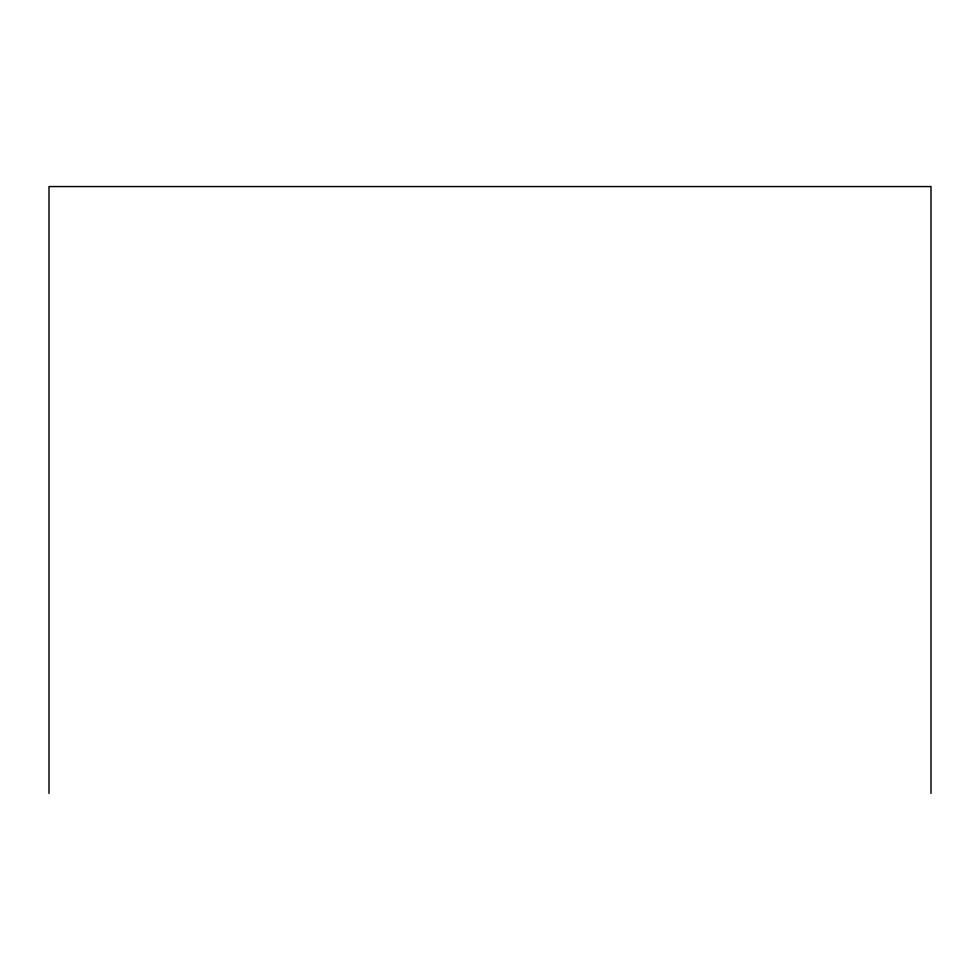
<?xml version="1.0" encoding="UTF-8"?>
<svg xmlns="http://www.w3.org/2000/svg" width="980" height="980" viewBox="0 0 980 980"><rect width="100%" height="100%" fill="white"/><g stroke="black" fill="none" stroke-linecap="round" stroke-linejoin="round"><path stroke-width="1.47" d="M931 793.433L931 186.568L49 186.568L49 793.433"/></g></svg>
